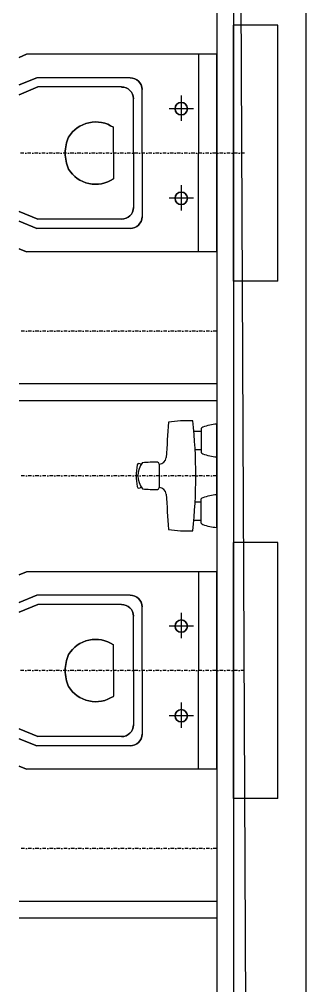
# Model space of a CAD drawing. Header units: millimetres. Extents: x 1372008 to 1414120, y -182161 to -161891.
# Drawn here: x 1395130 to 1395645, y -167163 to -165426 of the extents above; entities that cross this region are included whole.
import ezdxf

# ---------------------------------------------------------------- set-up
doc = ezdxf.new("R2010")
doc.units = ezdxf.units.MM
doc.linetypes.add('DASHDOT2', pattern=[12.7, 6.35, -3.175, 0, -3.175])
for name, color, linetype in [('Divar-komek', 7, 'Continuous'), ('Kafel', 7, 'Continuous'), ('Santexnika', 7, 'Continuous'), ('sutun1', 7, 'Continuous')]:
    doc.layers.add(name, color=color, linetype=linetype)

msp = doc.modelspace()

# ---------------------------------------------------------------- linework, layer by layer
at = {"layer": 'Divar-komek'}
for p, q in [((1395515.2, -162561.1), (1395515.2, -168896.1)), ((1395645.2, -162561.1), (1395645.2, -169026.1))]:
    msp.add_line(p, q, dxfattribs=at)
at = {"layer": 'Kafel'}
for p, q in [((1395485.2, -162391.1), (1395485.2, -168871.1)), ((1395515.2, -162561.1), (1395515.2, -168871.1))]:
    msp.add_line(p, q, dxfattribs=at)
at = {"layer": 'Santexnika'}
for p, q in [((1395595.2, -165436.1), (1395515.2, -165436.1)), ((1395595.2, -165436.1), (1395515.2, -165436.1)), ((1395515.2, -165896.1), (1395515.2, -165436.1)), ((1395595.2, -165436.1), (1395515.2, -165436.1)), ((1395595.2, -165436.1), (1395515.2, -165436.1)), ((1395515.2, -165896.1), (1395515.2, -165436.1)), ((1395595.2, -165436.1), (1395515.2, -165436.1)), ((1395595.2, -165436.1), (1395515.2, -165436.1)), ((1395515.2, -165896.1), (1395515.2, -165436.1)), ((1395595.2, -165436.1), (1395515.2, -165436.1)), ((1395595.2, -165436.1), (1395515.2, -165436.1)), ((1395515.2, -165896.1), (1395515.2, -165436.1)), ((1395595.2, -165436.1), (1395515.2, -165436.1)), ((1395595.2, -165436.1), (1395515.2, -165436.1)), ((1395515.2, -165896.1), (1395515.2, -165436.1)), ((1395595.2, -165436.1), (1395515.2, -165436.1)), ((1395595.2, -165436.1), (1395515.2, -165436.1)), ((1395515.2, -165896.1), (1395515.2, -165436.1)), ((1395595.2, -165436.1), (1395515.2, -165436.1)), ((1395595.2, -165436.1), (1395515.2, -165436.1)), ((1395515.2, -165896.1), (1395515.2, -165436.1)), ((1395595.2, -165436.1), (1395515.2, -165436.1)), ((1395595.2, -165436.1), (1395515.2, -165436.1)), ((1395515.2, -165896.1), (1395515.2, -165436.1)), ((1395595.2, -165896.1), (1395595.2, -165436.1)), ((1395595.2, -165896.1), (1395595.2, -165436.1)), ((1395595.2, -165896.1), (1395595.2, -165436.1)), ((1395595.2, -165896.1), (1395595.2, -165436.1)), ((1395595.2, -165896.1), (1395595.2, -165436.1)), ((1395595.2, -165896.1), (1395595.2, -165436.1)), ((1395595.2, -165896.1), (1395595.2, -165436.1)), ((1395595.2, -165896.1), (1395595.2, -165436.1)), ((1395485.2, -165488.6), (1395143, -165488.6)), ((1395485.2, -165488.6), (1395143, -165488.6)), ((1395485.2, -165488.6), (1395143, -165488.6)), ((1395485.2, -165488.6), (1395143, -165488.6)), ((1395485.2, -165488.6), (1395143, -165488.6)), ((1395485.2, -165488.6), (1395143, -165488.6)), ((1395485.2, -165488.6), (1395143, -165488.6)), ((1395485.2, -165488.6), (1395143, -165488.6)), ((1395452.7, -165488.6), (1395452.7, -165666.1)), ((1395452.7, -165488.6), (1395452.7, -165666.1)), ((1395452.7, -165488.6), (1395452.7, -165666.1)), ((1395452.7, -165488.6), (1395452.7, -165666.1)), ((1395452.7, -165488.6), (1395452.7, -165666.1)), ((1395452.7, -165488.6), (1395452.7, -165666.1)), ((1395452.7, -165488.6), (1395452.7, -165666.1)), ((1395452.7, -165488.6), (1395452.7, -165666.1)), ((1395485.2, -165843.6), (1395485.2, -165488.6)), ((1395485.2, -165843.6), (1395485.2, -165488.6)), ((1395485.2, -165843.6), (1395485.2, -165488.6)), ((1395485.2, -165843.6), (1395485.2, -165488.6)), ((1395485.2, -165843.6), (1395485.2, -165488.6)), ((1395485.2, -165843.6), (1395485.2, -165488.6)), ((1395485.2, -165843.6), (1395485.2, -165488.6)), ((1395485.2, -165843.6), (1395485.2, -165488.6)), ((1395329.7, -165530.8), (1395161.7, -165530.8)), ((1395329.7, -165530.8), (1395161.7, -165530.8)), ((1395329.7, -165530.8), (1395161.7, -165530.8)), ((1395329.7, -165530.8), (1395161.7, -165530.8)), ((1395329.7, -165530.8), (1395161.7, -165530.8)), ((1395329.7, -165530.8), (1395161.7, -165530.8)), ((1395329.7, -165530.8), (1395161.7, -165530.8)), ((1395329.7, -165530.8), (1395161.7, -165530.8)), ((1395314.2, -165547.3), (1395163.2, -165547.3)), ((1395314.2, -165547.3), (1395163.2, -165547.3)), ((1395314.2, -165547.3), (1395163.2, -165547.3)), ((1395314.2, -165547.3), (1395163.2, -165547.3)), ((1395314.2, -165547.3), (1395163.2, -165547.3)), ((1395314.2, -165547.3), (1395163.2, -165547.3)), ((1395314.2, -165547.3), (1395163.2, -165547.3)), ((1395314.2, -165547.3), (1395163.2, -165547.3)), ((1395351.1, -165666.1), (1395351.1, -165551.8)), ((1395351.1, -165666.1), (1395351.1, -165551.8)), ((1395351.1, -165666.1), (1395351.1, -165551.8)), ((1395351.1, -165666.1), (1395351.1, -165551.8)), ((1395351.1, -165666.1), (1395351.1, -165551.8)), ((1395351.1, -165666.1), (1395351.1, -165551.8)), ((1395351.1, -165666.1), (1395351.1, -165551.8)), ((1395351.1, -165666.1), (1395351.1, -165551.8)), ((1395335.6, -165666.1), (1395335.6, -165568.3)), ((1395335.6, -165666.1), (1395335.6, -165568.3)), ((1395335.6, -165666.1), (1395335.6, -165568.3)), ((1395335.6, -165666.1), (1395335.6, -165568.3)), ((1395335.6, -165666.1), (1395335.6, -165568.3)), ((1395335.6, -165666.1), (1395335.6, -165568.3)), ((1395335.6, -165666.1), (1395335.6, -165568.3)), ((1395335.6, -165666.1), (1395335.6, -165568.3)), ((1395421.7, -165608), (1395421.7, -165562.4)), ((1395421.7, -165608), (1395421.7, -165562.4)), ((1395421.7, -165608), (1395421.7, -165562.4)), ((1395421.7, -165608), (1395421.7, -165562.4)), ((1395421.7, -165608), (1395421.7, -165562.4)), ((1395421.7, -165608), (1395421.7, -165562.4)), ((1395421.7, -165608), (1395421.7, -165562.4)), ((1395421.7, -165608), (1395421.7, -165562.4)), ((1395443.6, -165586.3), (1395399.8, -165586.3)), ((1395443.6, -165586.3), (1395399.8, -165586.3)), ((1395443.6, -165586.3), (1395399.8, -165586.3)), ((1395443.6, -165586.3), (1395399.8, -165586.3)), ((1395443.6, -165586.3), (1395399.8, -165586.3)), ((1395443.6, -165586.3), (1395399.8, -165586.3)), ((1395443.6, -165586.3), (1395399.8, -165586.3)), ((1395443.6, -165586.3), (1395399.8, -165586.3)), ((1395299.3, -165666.1), (1395299.3, -165619.8)), ((1395299.3, -165666.1), (1395299.3, -165619.8)), ((1395299.3, -165666.1), (1395299.3, -165619.8)), ((1395299.3, -165666.1), (1395299.3, -165619.8)), ((1395299.3, -165666.1), (1395299.3, -165619.8)), ((1395299.3, -165666.1), (1395299.3, -165619.8)), ((1395299.3, -165666.1), (1395299.3, -165619.8)), ((1395299.3, -165666.1), (1395299.3, -165619.8)), ((1395299.3, -165666.1), (1395299.3, -165712.5)), ((1395299.3, -165666.1), (1395299.3, -165712.5)), ((1395299.3, -165666.1), (1395299.3, -165712.5)), ((1395299.3, -165666.1), (1395299.3, -165712.5)), ((1395299.3, -165666.1), (1395299.3, -165712.5)), ((1395299.3, -165666.1), (1395299.3, -165712.5)), ((1395299.3, -165666.1), (1395299.3, -165712.5)), ((1395299.3, -165666.1), (1395299.3, -165712.5)), ((1395335.6, -165666.1), (1395335.6, -165764)), ((1395335.6, -165666.1), (1395335.6, -165764)), ((1395335.6, -165666.1), (1395335.6, -165764)), ((1395335.6, -165666.1), (1395335.6, -165764)), ((1395335.6, -165666.1), (1395335.6, -165764)), ((1395335.6, -165666.1), (1395335.6, -165764)), ((1395335.6, -165666.1), (1395335.6, -165764)), ((1395335.6, -165666.1), (1395335.6, -165764)), ((1395351.1, -165666.1), (1395351.1, -165780.5)), ((1395351.1, -165666.1), (1395351.1, -165780.5)), ((1395351.1, -165666.1), (1395351.1, -165780.5)), ((1395351.1, -165666.1), (1395351.1, -165780.5)), ((1395351.1, -165666.1), (1395351.1, -165780.5)), ((1395351.1, -165666.1), (1395351.1, -165780.5)), ((1395351.1, -165666.1), (1395351.1, -165780.5)), ((1395351.1, -165666.1), (1395351.1, -165780.5)), ((1395452.7, -165843.6), (1395452.7, -165666.1)), ((1395452.7, -165843.6), (1395452.7, -165666.1)), ((1395452.7, -165843.6), (1395452.7, -165666.1)), ((1395452.7, -165843.6), (1395452.7, -165666.1)), ((1395452.7, -165843.6), (1395452.7, -165666.1)), ((1395452.7, -165843.6), (1395452.7, -165666.1)), ((1395452.7, -165843.6), (1395452.7, -165666.1)), ((1395452.7, -165843.6), (1395452.7, -165666.1)), ((1395421.7, -165769.1), (1395421.7, -165723.5)), ((1395421.7, -165769.1), (1395421.7, -165723.5)), ((1395421.7, -165769.1), (1395421.7, -165723.5)), ((1395421.7, -165769.1), (1395421.7, -165723.5)), ((1395421.7, -165769.1), (1395421.7, -165723.5)), ((1395421.7, -165769.1), (1395421.7, -165723.5)), ((1395421.7, -165769.1), (1395421.7, -165723.5)), ((1395421.7, -165769.1), (1395421.7, -165723.5)), ((1395443.6, -165747.4), (1395399.8, -165747.4)), ((1395443.6, -165747.4), (1395399.8, -165747.4)), ((1395443.6, -165747.4), (1395399.8, -165747.4)), ((1395443.6, -165747.4), (1395399.8, -165747.4)), ((1395443.6, -165747.4), (1395399.8, -165747.4)), ((1395443.6, -165747.4), (1395399.8, -165747.4)), ((1395443.6, -165747.4), (1395399.8, -165747.4)), ((1395443.6, -165747.4), (1395399.8, -165747.4)), ((1395329.7, -165801.5), (1395161.7, -165801.5)), ((1395329.7, -165801.5), (1395161.7, -165801.5)), ((1395329.7, -165801.5), (1395161.7, -165801.5)), ((1395329.7, -165801.5), (1395161.7, -165801.5)), ((1395329.7, -165801.5), (1395161.7, -165801.5)), ((1395329.7, -165801.5), (1395161.7, -165801.5)), ((1395329.7, -165801.5), (1395161.7, -165801.5)), ((1395329.7, -165801.5), (1395161.7, -165801.5)), ((1395314.2, -165784.9), (1395163.2, -165784.9)), ((1395314.2, -165784.9), (1395163.2, -165784.9)), ((1395314.2, -165784.9), (1395163.2, -165784.9)), ((1395314.2, -165784.9), (1395163.2, -165784.9)), ((1395314.2, -165784.9), (1395163.2, -165784.9)), ((1395314.2, -165784.9), (1395163.2, -165784.9)), ((1395314.2, -165784.9), (1395163.2, -165784.9)), ((1395314.2, -165784.9), (1395163.2, -165784.9)), ((1395485.2, -165843.6), (1395143, -165843.6)), ((1395485.2, -165843.6), (1395143, -165843.6)), ((1395485.2, -165843.6), (1395143, -165843.6)), ((1395485.2, -165843.6), (1395143, -165843.6)), ((1395485.2, -165843.6), (1395143, -165843.6)), ((1395485.2, -165843.6), (1395143, -165843.6)), ((1395485.2, -165843.6), (1395143, -165843.6)), ((1395485.2, -165843.6), (1395143, -165843.6)), ((1395595.2, -165896.1), (1395515.2, -165896.1)), ((1395595.2, -165896.1), (1395515.2, -165896.1)), ((1395595.2, -165896.1), (1395515.2, -165896.1)), ((1395595.2, -165896.1), (1395515.2, -165896.1)), ((1395595.2, -165896.1), (1395515.2, -165896.1)), ((1395595.2, -165896.1), (1395515.2, -165896.1)), ((1395595.2, -165896.1), (1395515.2, -165896.1)), ((1395595.2, -165896.1), (1395515.2, -165896.1)), ((1395485.2, -166081.1), (1395130.2, -166081.1)), ((1395485.2, -166081.1), (1395130.2, -166081.1)), ((1395485.2, -166081.1), (1395130.2, -166081.1)), ((1395485.2, -166081.1), (1395130.2, -166081.1)), ((1395485.2, -166081.1), (1395130.2, -166081.1)), ((1395485.2, -166081.1), (1395130.2, -166081.1)), ((1395485.2, -166081.1), (1395130.2, -166081.1)), ((1395485.2, -166081.1), (1395130.2, -166081.1)), ((1395485.2, -166111.1), (1395130.2, -166111.1)), ((1395485.2, -166111.1), (1395130.2, -166111.1)), ((1395485.2, -166111.1), (1395130.2, -166111.1)), ((1395485.2, -166111.1), (1395130.2, -166111.1)), ((1395485.2, -166111.1), (1395130.2, -166111.1)), ((1395485.2, -166111.1), (1395130.2, -166111.1)), ((1395485.2, -166111.1), (1395130.2, -166111.1)), ((1395485.2, -166111.1), (1395130.2, -166111.1)), ((1395443.9, -166166.2), (1395457.4, -166166.2)), ((1395443.9, -166166.2), (1395457.4, -166166.2)), ((1395443.9, -166166.2), (1395457.4, -166166.2)), ((1395443.9, -166166.2), (1395457.4, -166166.2)), ((1395443.9, -166166.2), (1395457.4, -166166.2)), ((1395443.9, -166166.2), (1395457.4, -166166.2)), ((1395443.9, -166166.2), (1395457.4, -166166.2)), ((1395443.9, -166166.2), (1395457.4, -166166.2)), ((1395457.4, -166160.8), (1395457.4, -166204.5)), ((1395457.4, -166160.8), (1395457.4, -166204.5)), ((1395457.4, -166160.8), (1395457.4, -166204.5)), ((1395457.4, -166160.8), (1395457.4, -166204.5)), ((1395457.4, -166160.8), (1395457.4, -166204.5)), ((1395457.4, -166160.8), (1395457.4, -166204.5)), ((1395457.4, -166160.8), (1395457.4, -166204.5)), ((1395457.4, -166160.8), (1395457.4, -166204.5)), ((1395485.2, -166339.1), (1395485.2, -166153.2)), ((1395485.2, -166339.1), (1395485.2, -166153.2)), ((1395485.2, -166339.1), (1395485.2, -166153.2)), ((1395485.2, -166339.1), (1395485.2, -166153.2)), ((1395485.2, -166339.1), (1395485.2, -166153.2)), ((1395485.2, -166339.1), (1395485.2, -166153.2)), ((1395485.2, -166339.1), (1395485.2, -166153.2)), ((1395485.2, -166339.1), (1395485.2, -166153.2)), ((1395446.3, -166199.1), (1395457.4, -166199.1)), ((1395446.3, -166199.1), (1395457.4, -166199.1)), ((1395446.3, -166199.1), (1395457.4, -166199.1)), ((1395446.3, -166199.1), (1395457.4, -166199.1)), ((1395446.3, -166199.1), (1395457.4, -166199.1)), ((1395446.3, -166199.1), (1395457.4, -166199.1)), ((1395446.3, -166199.1), (1395457.4, -166199.1)), ((1395446.3, -166199.1), (1395457.4, -166199.1)), ((1395381.6, -166225), (1395381.6, -166267.3)), ((1395381.6, -166225), (1395381.6, -166267.3)), ((1395381.6, -166225), (1395381.6, -166267.3)), ((1395381.6, -166225), (1395381.6, -166267.3)), ((1395381.6, -166225), (1395381.6, -166267.3)), ((1395381.6, -166225), (1395381.6, -166267.3)), ((1395381.6, -166225), (1395381.6, -166267.3)), ((1395381.6, -166225), (1395381.6, -166267.3)), ((1395457.4, -166331.5), (1395457.4, -166287.8)), ((1395457.4, -166331.5), (1395457.4, -166287.8)), ((1395457.4, -166331.5), (1395457.4, -166287.8)), ((1395457.4, -166331.5), (1395457.4, -166287.8)), ((1395457.4, -166331.5), (1395457.4, -166287.8)), ((1395457.4, -166331.5), (1395457.4, -166287.8)), ((1395457.4, -166331.5), (1395457.4, -166287.8)), ((1395457.4, -166331.5), (1395457.4, -166287.8)), ((1395446.3, -166293.2), (1395457.4, -166293.2)), ((1395446.3, -166293.2), (1395457.4, -166293.2)), ((1395446.3, -166293.2), (1395457.4, -166293.2)), ((1395446.3, -166293.2), (1395457.4, -166293.2)), ((1395446.3, -166293.2), (1395457.4, -166293.2)), ((1395446.3, -166293.2), (1395457.4, -166293.2)), ((1395446.3, -166293.2), (1395457.4, -166293.2)), ((1395446.3, -166293.2), (1395457.4, -166293.2)), ((1395443.9, -166326), (1395457.4, -166326)), ((1395443.9, -166326), (1395457.4, -166326)), ((1395443.9, -166326), (1395457.4, -166326)), ((1395443.9, -166326), (1395457.4, -166326)), ((1395443.9, -166326), (1395457.4, -166326)), ((1395443.9, -166326), (1395457.4, -166326)), ((1395443.9, -166326), (1395457.4, -166326)), ((1395443.9, -166326), (1395457.4, -166326)), ((1395595.2, -166366.1), (1395515.2, -166366.1)), ((1395515.2, -166826.1), (1395515.2, -166366.1)), ((1395595.2, -166366.1), (1395515.2, -166366.1)), ((1395515.2, -166826.1), (1395515.2, -166366.1)), ((1395595.2, -166366.1), (1395515.2, -166366.1)), ((1395515.2, -166826.1), (1395515.2, -166366.1)), ((1395595.2, -166366.1), (1395515.2, -166366.1)), ((1395515.2, -166826.1), (1395515.2, -166366.1)), ((1395595.2, -166366.1), (1395515.2, -166366.1)), ((1395515.2, -166826.1), (1395515.2, -166366.1)), ((1395595.2, -166366.1), (1395515.2, -166366.1)), ((1395515.2, -166826.1), (1395515.2, -166366.1)), ((1395595.2, -166366.1), (1395515.2, -166366.1)), ((1395515.2, -166826.1), (1395515.2, -166366.1)), ((1395595.2, -166366.1), (1395515.2, -166366.1)), ((1395515.2, -166826.1), (1395515.2, -166366.1)), ((1395595.2, -166826.1), (1395595.2, -166366.1)), ((1395595.2, -166826.1), (1395595.2, -166366.1)), ((1395595.2, -166826.1), (1395595.2, -166366.1)), ((1395595.2, -166826.1), (1395595.2, -166366.1)), ((1395595.2, -166826.1), (1395595.2, -166366.1)), ((1395595.2, -166826.1), (1395595.2, -166366.1)), ((1395595.2, -166826.1), (1395595.2, -166366.1)), ((1395595.2, -166826.1), (1395595.2, -166366.1)), ((1395485.2, -166418.6), (1395143, -166418.6)), ((1395485.2, -166418.6), (1395143, -166418.6)), ((1395485.2, -166418.6), (1395143, -166418.6)), ((1395485.2, -166418.6), (1395143, -166418.6)), ((1395485.2, -166418.6), (1395143, -166418.6)), ((1395485.2, -166418.6), (1395143, -166418.6)), ((1395485.2, -166418.6), (1395143, -166418.6)), ((1395485.2, -166418.6), (1395143, -166418.6)), ((1395452.7, -166418.6), (1395452.7, -166596.1)), ((1395452.7, -166418.6), (1395452.7, -166596.1)), ((1395452.7, -166418.6), (1395452.7, -166596.1)), ((1395452.7, -166418.6), (1395452.7, -166596.1)), ((1395452.7, -166418.6), (1395452.7, -166596.1)), ((1395452.7, -166418.6), (1395452.7, -166596.1)), ((1395452.7, -166418.6), (1395452.7, -166596.1)), ((1395452.7, -166418.6), (1395452.7, -166596.1)), ((1395485.2, -166773.6), (1395485.2, -166418.6)), ((1395485.2, -166773.6), (1395485.2, -166418.6)), ((1395485.2, -166773.6), (1395485.2, -166418.6)), ((1395485.2, -166773.6), (1395485.2, -166418.6)), ((1395485.2, -166773.6), (1395485.2, -166418.6)), ((1395485.2, -166773.6), (1395485.2, -166418.6)), ((1395485.2, -166773.6), (1395485.2, -166418.6)), ((1395485.2, -166773.6), (1395485.2, -166418.6)), ((1395329.7, -166460.8), (1395161.7, -166460.8)), ((1395329.7, -166460.8), (1395161.7, -166460.8)), ((1395329.7, -166460.8), (1395161.7, -166460.8)), ((1395329.7, -166460.8), (1395161.7, -166460.8)), ((1395329.7, -166460.8), (1395161.7, -166460.8)), ((1395329.7, -166460.8), (1395161.7, -166460.8)), ((1395329.7, -166460.8), (1395161.7, -166460.8)), ((1395329.7, -166460.8), (1395161.7, -166460.8)), ((1395314.2, -166477.3), (1395163.2, -166477.3)), ((1395314.2, -166477.3), (1395163.2, -166477.3)), ((1395314.2, -166477.3), (1395163.2, -166477.3)), ((1395314.2, -166477.3), (1395163.2, -166477.3)), ((1395314.2, -166477.3), (1395163.2, -166477.3)), ((1395314.2, -166477.3), (1395163.2, -166477.3)), ((1395314.2, -166477.3), (1395163.2, -166477.3)), ((1395314.2, -166477.3), (1395163.2, -166477.3)), ((1395351.1, -166596.1), (1395351.1, -166481.8)), ((1395351.1, -166596.1), (1395351.1, -166481.8)), ((1395351.1, -166596.1), (1395351.1, -166481.8)), ((1395351.1, -166596.1), (1395351.1, -166481.8)), ((1395351.1, -166596.1), (1395351.1, -166481.8)), ((1395351.1, -166596.1), (1395351.1, -166481.8)), ((1395351.1, -166596.1), (1395351.1, -166481.8)), ((1395351.1, -166596.1), (1395351.1, -166481.8)), ((1395421.7, -166538), (1395421.7, -166492.4)), ((1395421.7, -166538), (1395421.7, -166492.4)), ((1395421.7, -166538), (1395421.7, -166492.4)), ((1395421.7, -166538), (1395421.7, -166492.4)), ((1395421.7, -166538), (1395421.7, -166492.4)), ((1395421.7, -166538), (1395421.7, -166492.4)), ((1395421.7, -166538), (1395421.7, -166492.4)), ((1395421.7, -166538), (1395421.7, -166492.4)), ((1395335.6, -166596.1), (1395335.6, -166498.3)), ((1395335.6, -166596.1), (1395335.6, -166498.3)), ((1395335.6, -166596.1), (1395335.6, -166498.3)), ((1395335.6, -166596.1), (1395335.6, -166498.3)), ((1395335.6, -166596.1), (1395335.6, -166498.3)), ((1395335.6, -166596.1), (1395335.6, -166498.3)), ((1395335.6, -166596.1), (1395335.6, -166498.3)), ((1395335.6, -166596.1), (1395335.6, -166498.3)), ((1395443.6, -166516.3), (1395399.8, -166516.3)), ((1395443.6, -166516.3), (1395399.8, -166516.3)), ((1395443.6, -166516.3), (1395399.8, -166516.3)), ((1395443.6, -166516.3), (1395399.8, -166516.3)), ((1395443.6, -166516.3), (1395399.8, -166516.3)), ((1395443.6, -166516.3), (1395399.8, -166516.3)), ((1395443.6, -166516.3), (1395399.8, -166516.3)), ((1395443.6, -166516.3), (1395399.8, -166516.3)), ((1395299.3, -166596.1), (1395299.3, -166549.8)), ((1395299.3, -166596.1), (1395299.3, -166549.8)), ((1395299.3, -166596.1), (1395299.3, -166549.8)), ((1395299.3, -166596.1), (1395299.3, -166549.8)), ((1395299.3, -166596.1), (1395299.3, -166549.8)), ((1395299.3, -166596.1), (1395299.3, -166549.8)), ((1395299.3, -166596.1), (1395299.3, -166549.8)), ((1395299.3, -166596.1), (1395299.3, -166549.8)), ((1395299.3, -166596.1), (1395299.3, -166642.5)), ((1395299.3, -166596.1), (1395299.3, -166642.5)), ((1395299.3, -166596.1), (1395299.3, -166642.5)), ((1395299.3, -166596.1), (1395299.3, -166642.5)), ((1395299.3, -166596.1), (1395299.3, -166642.5)), ((1395299.3, -166596.1), (1395299.3, -166642.5)), ((1395299.3, -166596.1), (1395299.3, -166642.5)), ((1395299.3, -166596.1), (1395299.3, -166642.5)), ((1395335.6, -166596.1), (1395335.6, -166694)), ((1395335.6, -166596.1), (1395335.6, -166694)), ((1395335.6, -166596.1), (1395335.6, -166694)), ((1395335.6, -166596.1), (1395335.6, -166694)), ((1395335.6, -166596.1), (1395335.6, -166694)), ((1395335.6, -166596.1), (1395335.6, -166694)), ((1395335.6, -166596.1), (1395335.6, -166694)), ((1395335.6, -166596.1), (1395335.6, -166694)), ((1395351.1, -166596.1), (1395351.1, -166710.5)), ((1395351.1, -166596.1), (1395351.1, -166710.5)), ((1395351.1, -166596.1), (1395351.1, -166710.5)), ((1395351.1, -166596.1), (1395351.1, -166710.5)), ((1395351.1, -166596.1), (1395351.1, -166710.5)), ((1395351.1, -166596.1), (1395351.1, -166710.5)), ((1395351.1, -166596.1), (1395351.1, -166710.5)), ((1395351.1, -166596.1), (1395351.1, -166710.5)), ((1395452.7, -166773.6), (1395452.7, -166596.1)), ((1395452.7, -166773.6), (1395452.7, -166596.1)), ((1395452.7, -166773.6), (1395452.7, -166596.1)), ((1395452.7, -166773.6), (1395452.7, -166596.1)), ((1395452.7, -166773.6), (1395452.7, -166596.1)), ((1395452.7, -166773.6), (1395452.7, -166596.1)), ((1395452.7, -166773.6), (1395452.7, -166596.1)), ((1395452.7, -166773.6), (1395452.7, -166596.1)), ((1395421.7, -166699.1), (1395421.7, -166653.5)), ((1395421.7, -166699.1), (1395421.7, -166653.5)), ((1395421.7, -166699.1), (1395421.7, -166653.5)), ((1395421.7, -166699.1), (1395421.7, -166653.5)), ((1395421.7, -166699.1), (1395421.7, -166653.5)), ((1395421.7, -166699.1), (1395421.7, -166653.5)), ((1395421.7, -166699.1), (1395421.7, -166653.5)), ((1395421.7, -166699.1), (1395421.7, -166653.5)), ((1395443.6, -166677.4), (1395399.8, -166677.4)), ((1395443.6, -166677.4), (1395399.8, -166677.4)), ((1395443.6, -166677.4), (1395399.8, -166677.4)), ((1395443.6, -166677.4), (1395399.8, -166677.4)), ((1395443.6, -166677.4), (1395399.8, -166677.4)), ((1395443.6, -166677.4), (1395399.8, -166677.4)), ((1395443.6, -166677.4), (1395399.8, -166677.4)), ((1395443.6, -166677.4), (1395399.8, -166677.4)), ((1395314.2, -166714.9), (1395163.2, -166714.9)), ((1395314.2, -166714.9), (1395163.2, -166714.9)), ((1395314.2, -166714.9), (1395163.2, -166714.9)), ((1395314.2, -166714.9), (1395163.2, -166714.9)), ((1395314.2, -166714.9), (1395163.2, -166714.9)), ((1395314.2, -166714.9), (1395163.2, -166714.9)), ((1395314.2, -166714.9), (1395163.2, -166714.9)), ((1395314.2, -166714.9), (1395163.2, -166714.9)), ((1395329.7, -166731.5), (1395161.7, -166731.5)), ((1395329.7, -166731.5), (1395161.7, -166731.5)), ((1395329.7, -166731.5), (1395161.7, -166731.5)), ((1395329.7, -166731.5), (1395161.7, -166731.5)), ((1395329.7, -166731.5), (1395161.7, -166731.5)), ((1395329.7, -166731.5), (1395161.7, -166731.5)), ((1395329.7, -166731.5), (1395161.7, -166731.5)), ((1395329.7, -166731.5), (1395161.7, -166731.5)), ((1395485.2, -166773.6), (1395143, -166773.6)), ((1395485.2, -166773.6), (1395143, -166773.6)), ((1395485.2, -166773.6), (1395143, -166773.6)), ((1395485.2, -166773.6), (1395143, -166773.6)), ((1395485.2, -166773.6), (1395143, -166773.6)), ((1395485.2, -166773.6), (1395143, -166773.6)), ((1395485.2, -166773.6), (1395143, -166773.6)), ((1395485.2, -166773.6), (1395143, -166773.6)), ((1395595.2, -166826.1), (1395515.2, -166826.1)), ((1395595.2, -166826.1), (1395515.2, -166826.1)), ((1395595.2, -166826.1), (1395515.2, -166826.1)), ((1395595.2, -166826.1), (1395515.2, -166826.1)), ((1395595.2, -166826.1), (1395515.2, -166826.1)), ((1395595.2, -166826.1), (1395515.2, -166826.1)), ((1395595.2, -166826.1), (1395515.2, -166826.1)), ((1395595.2, -166826.1), (1395515.2, -166826.1)), ((1395485.2, -167011.1), (1395130.2, -167011.1)), ((1395485.2, -167011.1), (1395130.2, -167011.1)), ((1395485.2, -167011.1), (1395130.2, -167011.1)), ((1395485.2, -167011.1), (1395130.2, -167011.1)), ((1395485.2, -167011.1), (1395130.2, -167011.1)), ((1395485.2, -167011.1), (1395130.2, -167011.1)), ((1395485.2, -167011.1), (1395130.2, -167011.1)), ((1395485.2, -167011.1), (1395130.2, -167011.1)), ((1395485.2, -167041.1), (1395130.2, -167041.1)), ((1395485.2, -167041.1), (1395130.2, -167041.1)), ((1395485.2, -167041.1), (1395130.2, -167041.1)), ((1395485.2, -167041.1), (1395130.2, -167041.1)), ((1395485.2, -167041.1), (1395130.2, -167041.1)), ((1395485.2, -167041.1), (1395130.2, -167041.1)), ((1395485.2, -167041.1), (1395130.2, -167041.1)), ((1395485.2, -167041.1), (1395130.2, -167041.1))]:
    msp.add_line(p, q, dxfattribs=at)
at = {"layer": 'Santexnika', "color": 26, "linetype": 'DASHDOT2', "true_color": 0x791e15}
for p, q in [((1395535.2, -165666.1), (1395130.2, -165666.1)), ((1395535.2, -165666.1), (1395130.2, -165666.1)), ((1395535.2, -165666.1), (1395130.2, -165666.1)), ((1395535.2, -165666.1), (1395130.2, -165666.1)), ((1395535.2, -165666.1), (1395130.2, -165666.1)), ((1395535.2, -165666.1), (1395130.2, -165666.1)), ((1395535.2, -165666.1), (1395130.2, -165666.1)), ((1395535.2, -165666.1), (1395130.2, -165666.1)), ((1395485.2, -165986.1), (1395130.2, -165986.1)), ((1395485.2, -165986.1), (1395130.2, -165986.1)), ((1395485.2, -165986.1), (1395130.2, -165986.1)), ((1395485.2, -165986.1), (1395130.2, -165986.1)), ((1395485.2, -165986.1), (1395130.2, -165986.1)), ((1395485.2, -165986.1), (1395130.2, -165986.1)), ((1395485.2, -165986.1), (1395130.2, -165986.1)), ((1395485.2, -165986.1), (1395130.2, -165986.1)), ((1395485.2, -166246.1), (1395130.2, -166246.1)), ((1395485.2, -166246.1), (1395130.2, -166246.1)), ((1395485.2, -166246.1), (1395130.2, -166246.1)), ((1395485.2, -166246.1), (1395130.2, -166246.1)), ((1395485.2, -166246.1), (1395130.2, -166246.1)), ((1395485.2, -166246.1), (1395130.2, -166246.1)), ((1395485.2, -166246.1), (1395130.2, -166246.1)), ((1395485.2, -166246.1), (1395130.2, -166246.1)), ((1395535.2, -166596.1), (1395130.2, -166596.1)), ((1395535.2, -166596.1), (1395130.2, -166596.1)), ((1395535.2, -166596.1), (1395130.2, -166596.1)), ((1395535.2, -166596.1), (1395130.2, -166596.1)), ((1395535.2, -166596.1), (1395130.2, -166596.1)), ((1395535.2, -166596.1), (1395130.2, -166596.1)), ((1395535.2, -166596.1), (1395130.2, -166596.1)), ((1395535.2, -166596.1), (1395130.2, -166596.1)), ((1395485.2, -166916.1), (1395130.2, -166916.1)), ((1395485.2, -166916.1), (1395130.2, -166916.1)), ((1395485.2, -166916.1), (1395130.2, -166916.1)), ((1395485.2, -166916.1), (1395130.2, -166916.1)), ((1395485.2, -166916.1), (1395130.2, -166916.1)), ((1395485.2, -166916.1), (1395130.2, -166916.1)), ((1395485.2, -166916.1), (1395130.2, -166916.1)), ((1395485.2, -166916.1), (1395130.2, -166916.1))]:
    msp.add_line(p, q, dxfattribs=at)
at = {"layer": 'Santexnika'}
for points in [[(1395130.2, -165494.4), (1395143, -165488.6)], [(1395143, -165488.6), (1395130.2, -165494.4)], [(1395143, -165488.6), (1395130.2, -165494.4)], [(1395143, -165488.6), (1395130.2, -165494.4)], [(1395143, -165488.6), (1395130.2, -165494.4)], [(1395143, -165488.6), (1395130.2, -165494.4)], [(1395143, -165488.6), (1395130.2, -165494.4)], [(1395143, -165488.6), (1395130.2, -165494.4)], [(1395130.2, -165543.7), (1395161.7, -165530.8)], [(1395161.7, -165530.8), (1395130.2, -165543.7)], [(1395161.7, -165530.8), (1395130.2, -165543.7)], [(1395161.7, -165530.8), (1395130.2, -165543.7)], [(1395161.7, -165530.8), (1395130.2, -165543.7)], [(1395161.7, -165530.8), (1395130.2, -165543.7)], [(1395161.7, -165530.8), (1395130.2, -165543.7)], [(1395161.7, -165530.8), (1395130.2, -165543.7)], [(1395130.2, -165561.4), (1395163.2, -165547.3)], [(1395163.2, -165547.3), (1395130.2, -165561.4)], [(1395163.2, -165547.3), (1395130.2, -165561.4)], [(1395163.2, -165547.3), (1395130.2, -165561.4)], [(1395163.2, -165547.3), (1395130.2, -165561.4)], [(1395163.2, -165547.3), (1395130.2, -165561.4)], [(1395163.2, -165547.3), (1395130.2, -165561.4)], [(1395163.2, -165547.3), (1395130.2, -165561.4)], [(1395163.2, -165784.9), (1395130.2, -165770.9)], [(1395130.2, -165770.9), (1395163.2, -165784.9)], [(1395130.2, -165770.9), (1395163.2, -165784.9)], [(1395130.2, -165770.9), (1395163.2, -165784.9)], [(1395130.2, -165770.9), (1395163.2, -165784.9)], [(1395130.2, -165770.9), (1395163.2, -165784.9)], [(1395130.2, -165770.9), (1395163.2, -165784.9)], [(1395130.2, -165770.9), (1395163.2, -165784.9)], [(1395161.7, -165801.5), (1395130.2, -165788.6)], [(1395130.2, -165788.6), (1395161.7, -165801.5)], [(1395130.2, -165788.6), (1395161.7, -165801.5)], [(1395130.2, -165788.6), (1395161.7, -165801.5)], [(1395130.2, -165788.6), (1395161.7, -165801.5)], [(1395130.2, -165788.6), (1395161.7, -165801.5)], [(1395130.2, -165788.6), (1395161.7, -165801.5)], [(1395130.2, -165788.6), (1395161.7, -165801.5)], [(1395143, -165843.6), (1395130.2, -165837.9)], [(1395130.2, -165837.9), (1395143, -165843.6)], [(1395130.2, -165837.9), (1395143, -165843.6)], [(1395130.2, -165837.9), (1395143, -165843.6)], [(1395130.2, -165837.9), (1395143, -165843.6)], [(1395130.2, -165837.9), (1395143, -165843.6)], [(1395130.2, -165837.9), (1395143, -165843.6)], [(1395130.2, -165837.9), (1395143, -165843.6)], [(1395130.2, -166424.4), (1395143, -166418.6)], [(1395143, -166418.6), (1395130.2, -166424.4)], [(1395143, -166418.6), (1395130.2, -166424.4)], [(1395143, -166418.6), (1395130.2, -166424.4)], [(1395143, -166418.6), (1395130.2, -166424.4)], [(1395143, -166418.6), (1395130.2, -166424.4)], [(1395143, -166418.6), (1395130.2, -166424.4)], [(1395143, -166418.6), (1395130.2, -166424.4)], [(1395130.2, -166473.7), (1395161.7, -166460.8)], [(1395161.7, -166460.8), (1395130.2, -166473.7)], [(1395161.7, -166460.8), (1395130.2, -166473.7)], [(1395161.7, -166460.8), (1395130.2, -166473.7)], [(1395161.7, -166460.8), (1395130.2, -166473.7)], [(1395161.7, -166460.8), (1395130.2, -166473.7)], [(1395161.7, -166460.8), (1395130.2, -166473.7)], [(1395161.7, -166460.8), (1395130.2, -166473.7)], [(1395130.2, -166491.4), (1395163.2, -166477.3)], [(1395163.2, -166477.3), (1395130.2, -166491.4)], [(1395163.2, -166477.3), (1395130.2, -166491.4)], [(1395163.2, -166477.3), (1395130.2, -166491.4)], [(1395163.2, -166477.3), (1395130.2, -166491.4)], [(1395163.2, -166477.3), (1395130.2, -166491.4)], [(1395163.2, -166477.3), (1395130.2, -166491.4)], [(1395163.2, -166477.3), (1395130.2, -166491.4)], [(1395163.2, -166714.9), (1395130.2, -166700.9)], [(1395130.2, -166700.9), (1395163.2, -166714.9)], [(1395130.2, -166700.9), (1395163.2, -166714.9)], [(1395130.2, -166700.9), (1395163.2, -166714.9)], [(1395130.2, -166700.9), (1395163.2, -166714.9)], [(1395130.2, -166700.9), (1395163.2, -166714.9)], [(1395130.2, -166700.9), (1395163.2, -166714.9)], [(1395130.2, -166700.9), (1395163.2, -166714.9)], [(1395161.7, -166731.5), (1395130.2, -166718.6)], [(1395130.2, -166718.6), (1395161.7, -166731.5)], [(1395130.2, -166718.6), (1395161.7, -166731.5)], [(1395130.2, -166718.6), (1395161.7, -166731.5)], [(1395130.2, -166718.6), (1395161.7, -166731.5)], [(1395130.2, -166718.6), (1395161.7, -166731.5)], [(1395130.2, -166718.6), (1395161.7, -166731.5)], [(1395130.2, -166718.6), (1395161.7, -166731.5)], [(1395143, -166773.6), (1395130.2, -166767.9)], [(1395130.2, -166767.9), (1395143, -166773.6)], [(1395130.2, -166767.9), (1395143, -166773.6)], [(1395130.2, -166767.9), (1395143, -166773.6)], [(1395130.2, -166767.9), (1395143, -166773.6)], [(1395130.2, -166767.9), (1395143, -166773.6)], [(1395130.2, -166767.9), (1395143, -166773.6)], [(1395130.2, -166767.9), (1395143, -166773.6)]]:
    msp.add_lwpolyline(points, dxfattribs=at)
at = {"layer": 'Santexnika', "extrusion": (0, 0, -1)}
for centre in [(-1395421.5, -165586.3), (-1395421.5, -165747.4), (-1395421.5, -166516.3), (-1395421.5, -166677.4)]:
    msp.add_circle(centre, 11.1, dxfattribs=at)
at = {"layer": 'Santexnika'}
for centre in [(1395421.5, -165586.3), (1395421.5, -165586.3), (1395421.5, -165586.3), (1395421.5, -165586.3), (1395421.5, -165586.3), (1395421.5, -165586.3), (1395421.5, -165586.3), (1395421.5, -165747.4), (1395421.5, -165747.4), (1395421.5, -165747.4), (1395421.5, -165747.4), (1395421.5, -165747.4), (1395421.5, -165747.4), (1395421.5, -165747.4), (1395421.5, -166516.3), (1395421.5, -166516.3), (1395421.5, -166516.3), (1395421.5, -166516.3), (1395421.5, -166516.3), (1395421.5, -166516.3), (1395421.5, -166516.3), (1395421.5, -166677.4), (1395421.5, -166677.4), (1395421.5, -166677.4), (1395421.5, -166677.4), (1395421.5, -166677.4), (1395421.5, -166677.4), (1395421.5, -166677.4)]:
    msp.add_circle(centre, 11.1, dxfattribs=at)
at = {"layer": 'Santexnika', "extrusion": (0, 0, -1)}
for centre, radius, start, end in [((-1395329.5, -165552.4), 21.6, 89.5761, 178.3144), ((-1395314, -165569), 21.6, 89.5761, 178.3144), ((-1395267.5, -165667.7), 57.5, 32.0212, 123.5551), ((-1395295.5, -165668.5), 82.9, 1.6164, 22.147), ((-1395295.5, -165663.8), 82.9, -22.147, -1.6164), ((-1395267.5, -165664.6), 57.5, -123.5551, -32.0212), ((-1395314, -165763.3), 21.6, -178.3144, -89.5761), ((-1395329.5, -165779.9), 21.6, -178.3144, -89.5761), ((-1395329.5, -166482.4), 21.6, 89.5761, 178.3144), ((-1395314, -166499), 21.6, 89.5761, 178.3144), ((-1395267.5, -166597.7), 57.5, 32.0212, 123.5551), ((-1395295.5, -166598.5), 82.9, 1.6164, 22.147), ((-1395295.5, -166593.8), 82.9, -22.147, -1.6164), ((-1395267.5, -166594.6), 57.5, -123.5551, -32.0212), ((-1395314, -166693.3), 21.6, -178.3144, -89.5761), ((-1395329.5, -166709.9), 21.6, -178.3144, -89.5761)]:
    msp.add_arc(centre, radius, start, end, dxfattribs=at)
at = {"layer": 'Santexnika'}
for centre, radius, start, end in [((1395329.5, -165552.4), 21.6, 1.6856, 90.4239), ((1395329.5, -165552.4), 21.6, 1.6856, 90.4239), ((1395329.5, -165552.4), 21.6, 1.6856, 90.4239), ((1395329.5, -165552.4), 21.6, 1.6856, 90.4239), ((1395329.5, -165552.4), 21.6, 1.6856, 90.4239), ((1395329.5, -165552.4), 21.6, 1.6856, 90.4239), ((1395329.5, -165552.4), 21.6, 1.6856, 90.4239), ((1395314, -165569), 21.6, 1.6856, 90.4239), ((1395314, -165569), 21.6, 1.6856, 90.4239), ((1395314, -165569), 21.6, 1.6856, 90.4239), ((1395314, -165569), 21.6, 1.6856, 90.4239), ((1395314, -165569), 21.6, 1.6856, 90.4239), ((1395314, -165569), 21.6, 1.6856, 90.4239), ((1395314, -165569), 21.6, 1.6856, 90.4239), ((1395267.5, -165667.7), 57.5, 56.4449, 147.9788), ((1395267.5, -165667.7), 57.5, 56.4449, 147.9788), ((1395267.5, -165667.7), 57.5, 56.4449, 147.9788), ((1395267.5, -165667.7), 57.5, 56.4449, 147.9788), ((1395267.5, -165667.7), 57.5, 56.4449, 147.9788), ((1395267.5, -165667.7), 57.5, 56.4449, 147.9788), ((1395267.5, -165667.7), 57.5, 56.4449, 147.9788), ((1395295.5, -165668.5), 82.9, 157.853, 178.3836), ((1395295.5, -165668.5), 82.9, 157.853, 178.3836), ((1395295.5, -165668.5), 82.9, 157.853, 178.3836), ((1395295.5, -165668.5), 82.9, 157.853, 178.3836), ((1395295.5, -165668.5), 82.9, 157.853, 178.3836), ((1395295.5, -165668.5), 82.9, 157.853, 178.3836), ((1395295.5, -165668.5), 82.9, 157.853, 178.3836), ((1395295.5, -165663.8), 82.9, -178.3836, -157.853), ((1395295.5, -165663.8), 82.9, -178.3836, -157.853), ((1395295.5, -165663.8), 82.9, -178.3836, -157.853), ((1395295.5, -165663.8), 82.9, -178.3836, -157.853), ((1395295.5, -165663.8), 82.9, -178.3836, -157.853), ((1395295.5, -165663.8), 82.9, -178.3836, -157.853), ((1395295.5, -165663.8), 82.9, -178.3836, -157.853), ((1395267.5, -165664.6), 57.5, -147.9788, -56.4449), ((1395267.5, -165664.6), 57.5, -147.9788, -56.4449), ((1395267.5, -165664.6), 57.5, -147.9788, -56.4449), ((1395267.5, -165664.6), 57.5, -147.9788, -56.4449), ((1395267.5, -165664.6), 57.5, -147.9788, -56.4449), ((1395267.5, -165664.6), 57.5, -147.9788, -56.4449), ((1395267.5, -165664.6), 57.5, -147.9788, -56.4449), ((1395314, -165763.3), 21.6, -90.4239, -1.6856), ((1395314, -165763.3), 21.6, -90.4239, -1.6856), ((1395314, -165763.3), 21.6, -90.4239, -1.6856), ((1395314, -165763.3), 21.6, -90.4239, -1.6856), ((1395314, -165763.3), 21.6, -90.4239, -1.6856), ((1395314, -165763.3), 21.6, -90.4239, -1.6856), ((1395314, -165763.3), 21.6, -90.4239, -1.6856), ((1395329.5, -165779.9), 21.6, -90.4239, -1.6856), ((1395329.5, -165779.9), 21.6, -90.4239, -1.6856), ((1395329.5, -165779.9), 21.6, -90.4239, -1.6856), ((1395329.5, -165779.9), 21.6, -90.4239, -1.6856), ((1395329.5, -165779.9), 21.6, -90.4239, -1.6856), ((1395329.5, -165779.9), 21.6, -90.4239, -1.6856), ((1395329.5, -165779.9), 21.6, -90.4239, -1.6856), ((1395432, -166349.8), 202.7, 87.1749, 99.4367), ((1395432, -166349.8), 202.7, 87.1749, 99.4367), ((1395432, -166349.8), 202.7, 87.1749, 99.4367), ((1395432, -166349.8), 202.7, 87.1749, 99.4367), ((1395432, -166349.8), 202.7, 87.1749, 99.4367), ((1395432, -166349.8), 202.7, 87.1749, 99.4367), ((1395432, -166349.8), 202.7, 87.1749, 99.4367), ((1395432, -166349.8), 202.7, 87.1749, 99.4367), ((1394574.5, -166246.1), 873.1, -6.4995, 6.4995), ((1394574.5, -166246.1), 873.1, -6.4995, 6.4995), ((1394574.5, -166246.1), 873.1, -6.4995, 6.4995), ((1394574.5, -166246.1), 873.1, -6.4995, 6.4995), ((1394574.5, -166246.1), 873.1, -6.4995, 6.4995), ((1394574.5, -166246.1), 873.1, -6.4995, 6.4995), ((1394574.5, -166246.1), 873.1, -6.4995, 6.4995), ((1394574.5, -166246.1), 873.1, -6.4995, 6.4995), ((1398805, -166424.6), 3417.3, 175.3885, 176.452), ((1398805, -166424.6), 3417.3, 175.3885, 176.452), ((1398805, -166424.6), 3417.3, 175.3885, 176.452), ((1398805, -166424.6), 3417.3, 175.3885, 176.452), ((1398805, -166424.6), 3417.3, 175.3885, 176.452), ((1398805, -166424.6), 3417.3, 175.3885, 176.452), ((1398805, -166424.6), 3417.3, 175.3885, 176.452), ((1398805, -166424.6), 3417.3, 175.3885, 176.452), ((1395463.4, -166166.2), 8.09, 112.9919, 138.4956), ((1395463.4, -166166.2), 8.09, 112.9919, 138.4956), ((1395463.4, -166166.2), 8.09, 112.9919, 138.4956), ((1395463.4, -166166.2), 8.09, 112.9919, 138.4956), ((1395463.4, -166166.2), 8.09, 112.9919, 138.4956), ((1395463.4, -166166.2), 8.09, 112.9919, 138.4956), ((1395463.4, -166166.2), 8.09, 112.9919, 138.4956), ((1395463.4, -166166.2), 8.09, 112.9919, 138.4956), ((1395493.2, -166248.6), 95.7, 94.816, 110.1457), ((1395493.2, -166248.6), 95.7, 94.816, 110.1457), ((1395493.2, -166248.6), 95.7, 94.816, 110.1457), ((1395493.2, -166248.6), 95.7, 94.816, 110.1457), ((1395493.2, -166248.6), 95.7, 94.816, 110.1457), ((1395493.2, -166248.6), 95.7, 94.816, 110.1457), ((1395493.2, -166248.6), 95.7, 94.816, 110.1457), ((1395493.2, -166248.6), 95.7, 94.816, 110.1457), ((1395381.6, -166212.3), 12.7, -90.1961, -3.548), ((1395381.6, -166212.3), 12.7, -90.1961, -3.548), ((1395381.6, -166212.3), 12.7, -90.1961, -3.548), ((1395381.6, -166212.3), 12.7, -90.1961, -3.548), ((1395381.6, -166212.3), 12.7, -90.1961, -3.548), ((1395381.6, -166212.3), 12.7, -90.1961, -3.548), ((1395381.6, -166212.3), 12.7, -90.1961, -3.548), ((1395381.6, -166212.3), 12.7, -90.1961, -3.548), ((1395463.4, -166199.1), 8.09, -138.4956, -112.9919), ((1395463.4, -166199.1), 8.09, -138.4956, -112.9919), ((1395463.4, -166199.1), 8.09, -138.4956, -112.9919), ((1395463.4, -166199.1), 8.09, -138.4956, -112.9919), ((1395463.4, -166199.1), 8.09, -138.4956, -112.9919), ((1395463.4, -166199.1), 8.09, -138.4956, -112.9919), ((1395463.4, -166199.1), 8.09, -138.4956, -112.9919), ((1395463.4, -166199.1), 8.09, -138.4956, -112.9919), ((1395493.2, -166116.7), 95.7, -110.1457, -94.816), ((1395493.2, -166116.7), 95.7, -110.1457, -94.816), ((1395493.2, -166116.7), 95.7, -110.1457, -94.816), ((1395493.2, -166116.7), 95.7, -110.1457, -94.816), ((1395493.2, -166116.7), 95.7, -110.1457, -94.816), ((1395493.2, -166116.7), 95.7, -110.1457, -94.816), ((1395493.2, -166116.7), 95.7, -110.1457, -94.816), ((1395493.2, -166116.7), 95.7, -110.1457, -94.816), ((1395477.9, -166246.1), 137.4, 171.8724, -171.8724), ((1395477.9, -166246.1), 137.4, 171.8724, -171.8724), ((1395477.9, -166246.1), 137.4, 171.8724, -171.8724), ((1395477.9, -166246.1), 137.4, 171.8724, -171.8724), ((1395477.9, -166246.1), 137.4, 171.8724, -171.8724), ((1395477.9, -166246.1), 137.4, 171.8724, -171.8724), ((1395477.9, -166246.1), 137.4, 171.8724, -171.8724), ((1395477.9, -166246.1), 137.4, 171.8724, -171.8724), ((1395345.5, -166227.6), 3.74, 16.9044, 166.3079), ((1395345.5, -166227.6), 3.74, 16.9044, 166.3079), ((1395345.5, -166227.6), 3.74, 16.9044, 166.3079), ((1395345.5, -166227.6), 3.74, 16.9044, 166.3079), ((1395345.5, -166227.6), 3.74, 16.9044, 166.3079), ((1395345.5, -166227.6), 3.74, 16.9044, 166.3079), ((1395345.5, -166227.6), 3.74, 16.9044, 166.3079), ((1395345.5, -166227.6), 3.74, 16.9044, 166.3079), ((1395381.1, -166246.1), 37.6, 141.0864, -141.0864), ((1395381.1, -166246.1), 37.6, 141.0864, -141.0864), ((1395381.1, -166246.1), 37.6, 141.0864, -141.0864), ((1395381.1, -166246.1), 37.6, 141.0864, -141.0864), ((1395381.1, -166246.1), 37.6, 141.0864, -141.0864), ((1395381.1, -166246.1), 37.6, 141.0864, -141.0864), ((1395381.1, -166246.1), 37.6, 141.0864, -141.0864), ((1395381.1, -166246.1), 37.6, 141.0864, -141.0864), ((1395378.6, -166592.4), 370.8, 89.9348, 94.1243), ((1395378.6, -166592.4), 370.8, 89.9348, 94.1243), ((1395378.6, -166592.4), 370.8, 89.9348, 94.1243), ((1395378.6, -166592.4), 370.8, 89.9348, 94.1243), ((1395378.6, -166592.4), 370.8, 89.9348, 94.1243), ((1395378.6, -166592.4), 370.8, 89.9348, 94.1243), ((1395378.6, -166592.4), 370.8, 89.9348, 94.1243), ((1395378.6, -166592.4), 370.8, 89.9348, 94.1243), ((1395377.9, -166225.1), 3.69, 2.5378, 73.278), ((1395377.9, -166225.1), 3.69, 2.5378, 73.278), ((1395377.9, -166225.1), 3.69, 2.5378, 73.278), ((1395377.9, -166225.1), 3.69, 2.5378, 73.278), ((1395377.9, -166225.1), 3.69, 2.5378, 73.278), ((1395377.9, -166225.1), 3.69, 2.5378, 73.278), ((1395377.9, -166225.1), 3.69, 2.5378, 73.278), ((1395377.9, -166225.1), 3.69, 2.5378, 73.278), ((1395345.5, -166264.7), 3.74, -166.3079, -16.9044), ((1395345.5, -166264.7), 3.74, -166.3079, -16.9044), ((1395345.5, -166264.7), 3.74, -166.3079, -16.9044), ((1395345.5, -166264.7), 3.74, -166.3079, -16.9044), ((1395345.5, -166264.7), 3.74, -166.3079, -16.9044), ((1395345.5, -166264.7), 3.74, -166.3079, -16.9044), ((1395345.5, -166264.7), 3.74, -166.3079, -16.9044), ((1395345.5, -166264.7), 3.74, -166.3079, -16.9044), ((1395378.6, -165899.9), 370.8, -94.1243, -89.9348), ((1395378.6, -165899.9), 370.8, -94.1243, -89.9348), ((1395378.6, -165899.9), 370.8, -94.1243, -89.9348), ((1395378.6, -165899.9), 370.8, -94.1243, -89.9348), ((1395378.6, -165899.9), 370.8, -94.1243, -89.9348), ((1395378.6, -165899.9), 370.8, -94.1243, -89.9348), ((1395378.6, -165899.9), 370.8, -94.1243, -89.9348), ((1395378.6, -165899.9), 370.8, -94.1243, -89.9348), ((1395377.9, -166267.2), 3.69, -73.278, -2.5378), ((1395377.9, -166267.2), 3.69, -73.278, -2.5378), ((1395377.9, -166267.2), 3.69, -73.278, -2.5378), ((1395377.9, -166267.2), 3.69, -73.278, -2.5378), ((1395377.9, -166267.2), 3.69, -73.278, -2.5378), ((1395377.9, -166267.2), 3.69, -73.278, -2.5378), ((1395377.9, -166267.2), 3.69, -73.278, -2.5378), ((1395377.9, -166267.2), 3.69, -73.278, -2.5378), ((1395381.6, -166280), 12.7, 3.548, 90.1961), ((1395381.6, -166280), 12.7, 3.548, 90.1961), ((1395381.6, -166280), 12.7, 3.548, 90.1961), ((1395381.6, -166280), 12.7, 3.548, 90.1961), ((1395381.6, -166280), 12.7, 3.548, 90.1961), ((1395381.6, -166280), 12.7, 3.548, 90.1961), ((1395381.6, -166280), 12.7, 3.548, 90.1961), ((1395381.6, -166280), 12.7, 3.548, 90.1961), ((1398805, -166067.7), 3417.3, -176.452, -175.3885), ((1398805, -166067.7), 3417.3, -176.452, -175.3885), ((1398805, -166067.7), 3417.3, -176.452, -175.3885), ((1398805, -166067.7), 3417.3, -176.452, -175.3885), ((1398805, -166067.7), 3417.3, -176.452, -175.3885), ((1398805, -166067.7), 3417.3, -176.452, -175.3885), ((1398805, -166067.7), 3417.3, -176.452, -175.3885), ((1398805, -166067.7), 3417.3, -176.452, -175.3885), ((1395463.4, -166293.1), 8.09, 112.9919, 138.4956), ((1395463.4, -166293.1), 8.09, 112.9919, 138.4956), ((1395463.4, -166293.1), 8.09, 112.9919, 138.4956), ((1395463.4, -166293.1), 8.09, 112.9919, 138.4956), ((1395463.4, -166293.1), 8.09, 112.9919, 138.4956), ((1395463.4, -166293.1), 8.09, 112.9919, 138.4956), ((1395463.4, -166293.1), 8.09, 112.9919, 138.4956), ((1395463.4, -166293.1), 8.09, 112.9919, 138.4956), ((1395493.2, -166375.5), 95.7, 94.816, 110.1457), ((1395493.2, -166375.5), 95.7, 94.816, 110.1457), ((1395493.2, -166375.5), 95.7, 94.816, 110.1457), ((1395493.2, -166375.5), 95.7, 94.816, 110.1457), ((1395493.2, -166375.5), 95.7, 94.816, 110.1457), ((1395493.2, -166375.5), 95.7, 94.816, 110.1457), ((1395493.2, -166375.5), 95.7, 94.816, 110.1457), ((1395493.2, -166375.5), 95.7, 94.816, 110.1457), ((1395463.4, -166326.1), 8.09, -138.4956, -112.9919), ((1395463.4, -166326.1), 8.09, -138.4956, -112.9919), ((1395463.4, -166326.1), 8.09, -138.4956, -112.9919), ((1395463.4, -166326.1), 8.09, -138.4956, -112.9919), ((1395463.4, -166326.1), 8.09, -138.4956, -112.9919), ((1395463.4, -166326.1), 8.09, -138.4956, -112.9919), ((1395463.4, -166326.1), 8.09, -138.4956, -112.9919), ((1395463.4, -166326.1), 8.09, -138.4956, -112.9919), ((1395493.2, -166243.7), 95.7, -110.1457, -94.816), ((1395493.2, -166243.7), 95.7, -110.1457, -94.816), ((1395493.2, -166243.7), 95.7, -110.1457, -94.816), ((1395493.2, -166243.7), 95.7, -110.1457, -94.816), ((1395493.2, -166243.7), 95.7, -110.1457, -94.816), ((1395493.2, -166243.7), 95.7, -110.1457, -94.816), ((1395493.2, -166243.7), 95.7, -110.1457, -94.816), ((1395493.2, -166243.7), 95.7, -110.1457, -94.816), ((1395432, -166142.5), 202.7, -99.4367, -87.1749), ((1395432, -166142.5), 202.7, -99.4367, -87.1749), ((1395432, -166142.5), 202.7, -99.4367, -87.1749), ((1395432, -166142.5), 202.7, -99.4367, -87.1749), ((1395432, -166142.5), 202.7, -99.4367, -87.1749), ((1395432, -166142.5), 202.7, -99.4367, -87.1749), ((1395432, -166142.5), 202.7, -99.4367, -87.1749), ((1395432, -166142.5), 202.7, -99.4367, -87.1749), ((1395329.5, -166482.4), 21.6, 1.6856, 90.4239), ((1395329.5, -166482.4), 21.6, 1.6856, 90.4239), ((1395329.5, -166482.4), 21.6, 1.6856, 90.4239), ((1395329.5, -166482.4), 21.6, 1.6856, 90.4239), ((1395329.5, -166482.4), 21.6, 1.6856, 90.4239), ((1395329.5, -166482.4), 21.6, 1.6856, 90.4239), ((1395329.5, -166482.4), 21.6, 1.6856, 90.4239), ((1395314, -166499), 21.6, 1.6856, 90.4239), ((1395314, -166499), 21.6, 1.6856, 90.4239), ((1395314, -166499), 21.6, 1.6856, 90.4239), ((1395314, -166499), 21.6, 1.6856, 90.4239), ((1395314, -166499), 21.6, 1.6856, 90.4239), ((1395314, -166499), 21.6, 1.6856, 90.4239), ((1395314, -166499), 21.6, 1.6856, 90.4239), ((1395267.5, -166597.7), 57.5, 56.4449, 147.9788), ((1395267.5, -166597.7), 57.5, 56.4449, 147.9788), ((1395267.5, -166597.7), 57.5, 56.4449, 147.9788), ((1395267.5, -166597.7), 57.5, 56.4449, 147.9788), ((1395267.5, -166597.7), 57.5, 56.4449, 147.9788), ((1395267.5, -166597.7), 57.5, 56.4449, 147.9788), ((1395267.5, -166597.7), 57.5, 56.4449, 147.9788), ((1395295.5, -166598.5), 82.9, 157.853, 178.3836), ((1395295.5, -166598.5), 82.9, 157.853, 178.3836), ((1395295.5, -166598.5), 82.9, 157.853, 178.3836), ((1395295.5, -166598.5), 82.9, 157.853, 178.3836), ((1395295.5, -166598.5), 82.9, 157.853, 178.3836), ((1395295.5, -166598.5), 82.9, 157.853, 178.3836), ((1395295.5, -166598.5), 82.9, 157.853, 178.3836), ((1395295.5, -166593.8), 82.9, -178.3836, -157.853), ((1395295.5, -166593.8), 82.9, -178.3836, -157.853), ((1395295.5, -166593.8), 82.9, -178.3836, -157.853), ((1395295.5, -166593.8), 82.9, -178.3836, -157.853), ((1395295.5, -166593.8), 82.9, -178.3836, -157.853), ((1395295.5, -166593.8), 82.9, -178.3836, -157.853), ((1395295.5, -166593.8), 82.9, -178.3836, -157.853), ((1395267.5, -166594.6), 57.5, -147.9788, -56.4449), ((1395267.5, -166594.6), 57.5, -147.9788, -56.4449), ((1395267.5, -166594.6), 57.5, -147.9788, -56.4449), ((1395267.5, -166594.6), 57.5, -147.9788, -56.4449), ((1395267.5, -166594.6), 57.5, -147.9788, -56.4449), ((1395267.5, -166594.6), 57.5, -147.9788, -56.4449), ((1395267.5, -166594.6), 57.5, -147.9788, -56.4449), ((1395314, -166693.3), 21.6, -90.4239, -1.6856), ((1395314, -166693.3), 21.6, -90.4239, -1.6856), ((1395314, -166693.3), 21.6, -90.4239, -1.6856), ((1395314, -166693.3), 21.6, -90.4239, -1.6856), ((1395314, -166693.3), 21.6, -90.4239, -1.6856), ((1395314, -166693.3), 21.6, -90.4239, -1.6856), ((1395314, -166693.3), 21.6, -90.4239, -1.6856), ((1395329.5, -166709.9), 21.6, -90.4239, -1.6856), ((1395329.5, -166709.9), 21.6, -90.4239, -1.6856), ((1395329.5, -166709.9), 21.6, -90.4239, -1.6856), ((1395329.5, -166709.9), 21.6, -90.4239, -1.6856), ((1395329.5, -166709.9), 21.6, -90.4239, -1.6856), ((1395329.5, -166709.9), 21.6, -90.4239, -1.6856), ((1395329.5, -166709.9), 21.6, -90.4239, -1.6856)]:
    msp.add_arc(centre, radius, start, end, dxfattribs=at)
at = {"layer": 'sutun1', "color": 134}
msp.add_line((1395515.2, -162561.1), (1395545.2, -169041.1), dxfattribs=at)

doc.saveas('drawing.dxf')
